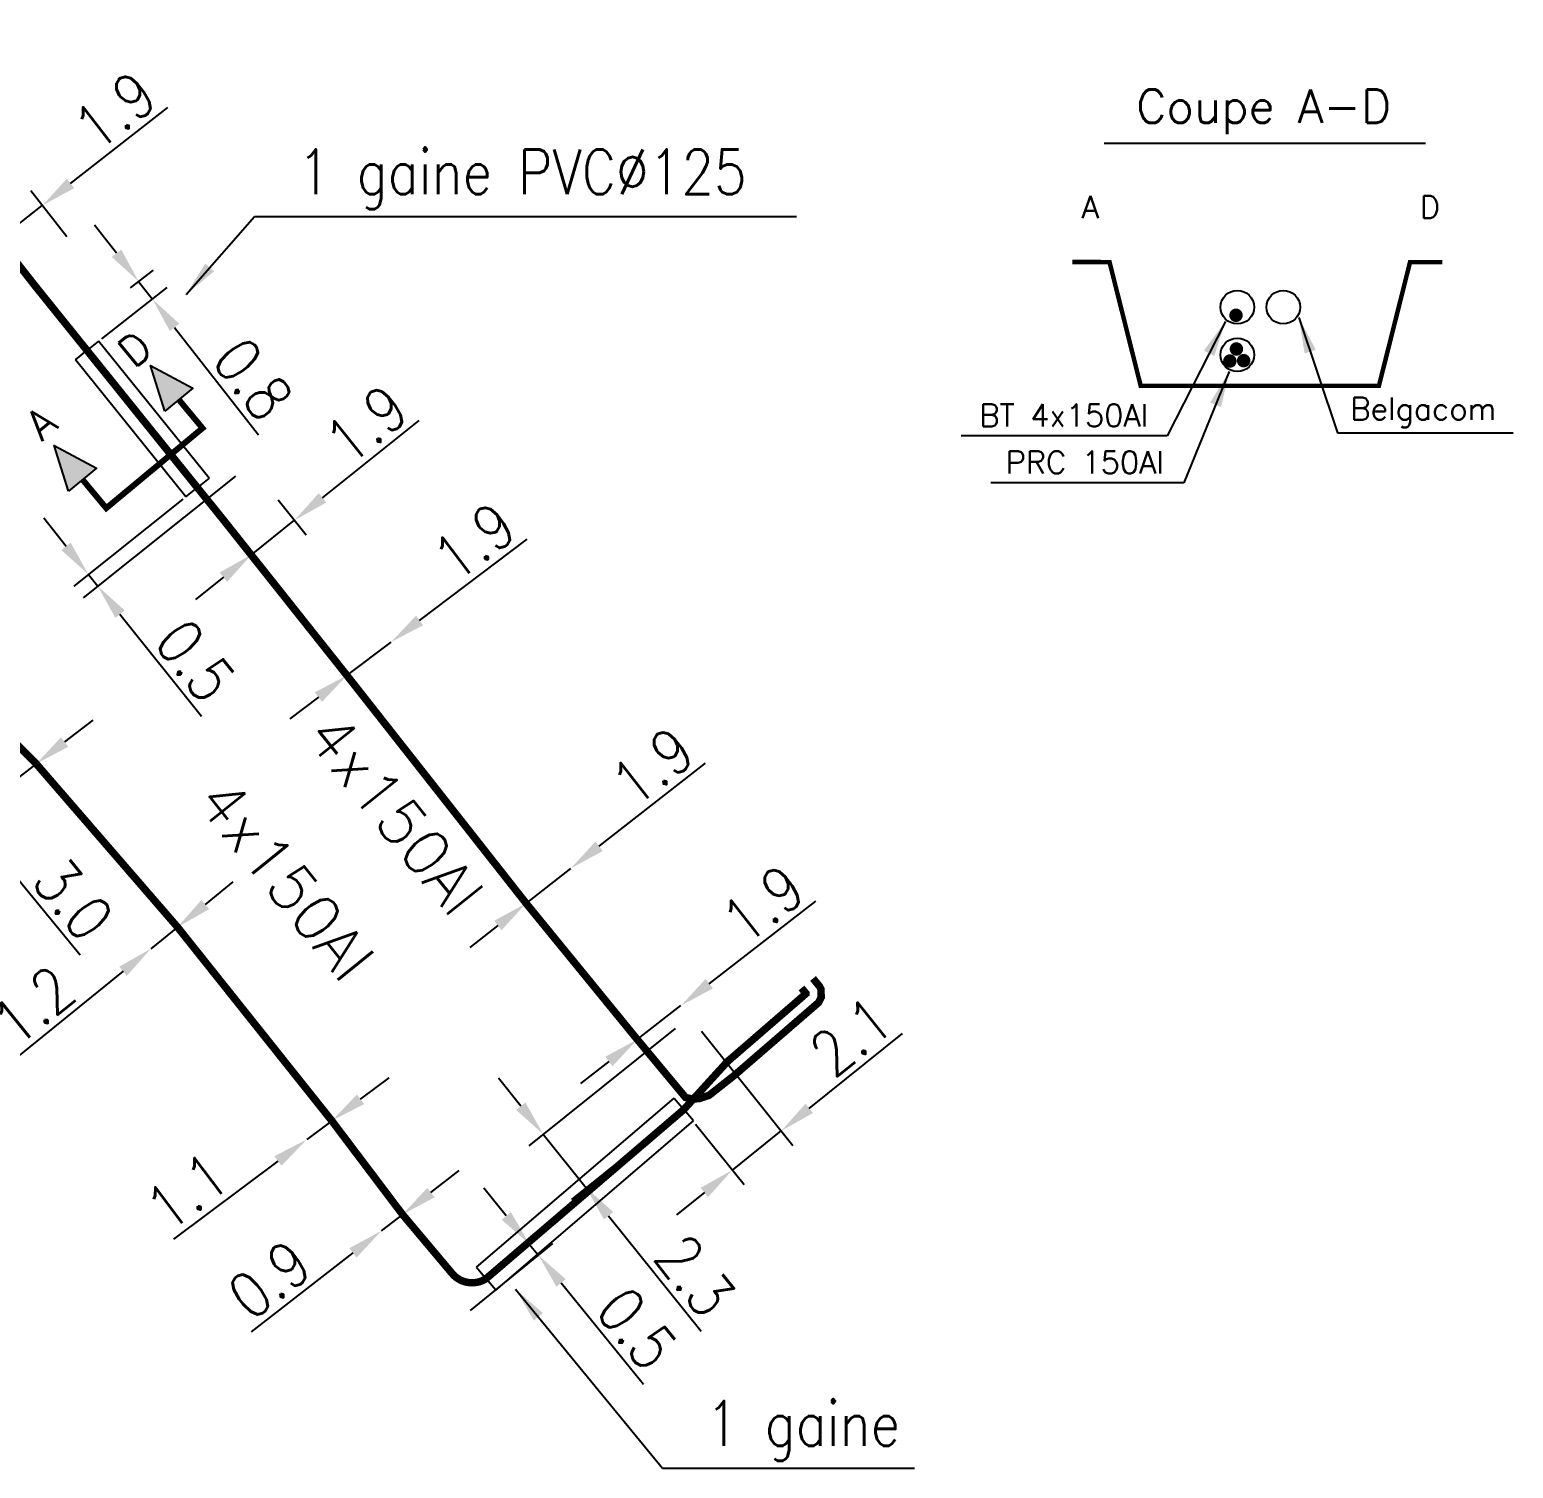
# Model space of a CAD drawing. Header units: millimetres. Extents: x 80993 to 81985, y 144000 to 145002.
# Drawn here: x 81033.02 to 81082.69, y 144701.65 to 144749.82 of the extents above; entities that cross this region are included whole.
import ezdxf
from ezdxf.enums import TextEntityAlignment as Align

# ---------------------------------------------------------------- set-up
doc = ezdxf.new("R2010")
doc.units = ezdxf.units.MM
doc.header["$PDMODE"] = 34
doc.layers.get('Defpoints').update_dxf_attribs({"linetype": 'CONTINUOUS'})
doc.layers.add('B_100', color=3, linetype='CONTINUOUS')
doc.layers.add('B_400', color=7, linetype='CONTINUOUS')
doc.styles.get("Standard").update_dxf_attribs({"font": 'romans.shx', "width": 0.85})
doc.dimstyles.get("Standard").update_dxf_attribs({"dimtxt": 1.5, "dimasz": 1.2, "dimexe": 0.625, "dimexo": 0.625, "dimgap": 0.25, "dimtad": 1, "dimdec": 1, "dimzin": 0, "dimdsep": 46, "dimtxsty": 'Standard', "dimcen": -0.5, "dimadec": 0, "dimazin": 0, "dimtfac": 1, "dimtdec": 1, "dimtmove": 0, "dimatfit": 3, "dimfxl": 0, "dimtolj": 1, "dimtzin": 0, "dimarcsym": 0})

# ---------------------------------------------------------------- blocks, each defined once
blk = doc.blocks.new('*D220')
at = {"layer": 'B_100', "color": 0, "linetype": 'Continuous', "lineweight": -2, "transparency": 16777216}
for p, q in [((81046.455, 144710.881), (81047.405, 144711.615)), ((81045.506, 144710.146), (81044.795, 144709.596)), ((81043.846, 144708.861), (81040.436, 144706.223))]:
    blk.add_line(p, q, dxfattribs=at)
at = {"layer": 'B_100', "color": 0, "linetype": 'Continuous', "transparency": 16777216}
for points in [[(81046.333, 144711.039), (81046.578, 144710.723), (81045.506, 144710.146)], [(81043.723, 144709.019), (81043.968, 144708.703), (81044.795, 144709.596)]]:
    blk.add_solid(points, dxfattribs=at)
at = {"layer": 'Defpoints', "color": 0, "linetype": 'Continuous', "transparency": 16777216}
for p in [(81045.506, 144710.146), (81044.795, 144709.596), (81044.795, 144709.596)]:
    blk.add_point(p, dxfattribs=at)
at = {"layer": 'B_100', "color": 0, "linetype": 'Continuous', "transparency": 16777216, "insert": (81041.054, 144707.966), "char_height": 1.5, "attachment_point": 5, "rotation": 37.7318}
blk.add_mtext('\\A1;0.9', dxfattribs=at)
blk = doc.blocks.new('*D221')
at = {"layer": 'B_100', "color": 0, "linetype": 'Continuous', "lineweight": -2, "transparency": 16777216}
for p, q in [((81044.098, 144714.005), (81045.059, 144714.724)), ((81043.137, 144713.286), (81042.297, 144712.657)), ((81041.336, 144711.938), (81037.84, 144709.324))]:
    blk.add_line(p, q, dxfattribs=at)
at = {"layer": 'B_100', "color": 0, "linetype": 'Continuous', "transparency": 16777216}
for points in [[(81043.978, 144714.165), (81044.218, 144713.845), (81043.137, 144713.286)], [(81041.216, 144712.099), (81041.455, 144711.778), (81042.297, 144712.657)]]:
    blk.add_solid(points, dxfattribs=at)
at = {"layer": 'Defpoints', "color": 0, "linetype": 'Continuous', "transparency": 16777216}
for p in [(81043.137, 144713.286), (81042.297, 144712.657), (81042.297, 144712.657)]:
    blk.add_point(p, dxfattribs=at)
at = {"layer": 'B_100', "color": 0, "linetype": 'Continuous', "transparency": 16777216, "insert": (81038.292, 144710.911), "char_height": 1.5, "attachment_point": 5, "rotation": 36.7977}
blk.add_mtext('\\A1;1.1', dxfattribs=at)
blk = doc.blocks.new('*D222')
at = {"layer": 'B_100', "color": 0, "linetype": 'Continuous', "lineweight": -2, "transparency": 16777216}
for p, q in [((81038.904, 144720.526), (81039.835, 144721.283)), ((81037.972, 144719.77), (81037.079, 144719.045)), ((81036.148, 144718.289), (81032.617, 144715.423))]:
    blk.add_line(p, q, dxfattribs=at)
at = {"layer": 'B_100', "color": 0, "linetype": 'Continuous', "transparency": 16777216}
for points in [[(81038.778, 144720.682), (81039.03, 144720.371), (81037.972, 144719.77)], [(81036.022, 144718.444), (81036.274, 144718.134), (81037.079, 144719.045)]]:
    blk.add_solid(points, dxfattribs=at)
at = {"layer": 'Defpoints', "color": 0, "linetype": 'Continuous', "transparency": 16777216}
for p in [(81037.972, 144719.77), (81037.079, 144719.045), (81037.079, 144719.045)]:
    blk.add_point(p, dxfattribs=at)
at = {"layer": 'B_100', "color": 0, "linetype": 'Continuous', "transparency": 16777216, "insert": (81033.148, 144717.141), "char_height": 1.5, "attachment_point": 5, "rotation": 39.0719}
blk.add_mtext('\\A1;1.2', dxfattribs=at)
blk = doc.blocks.new('*D223')
at = {"layer": 'B_100', "color": 0, "linetype": 'Continuous', "lineweight": -2, "transparency": 16777216}
for p, q in [((81030.103, 144726.582), (81028.579, 144725.331)), ((81029.823, 144724.8), (81030.204, 144724.336)), ((81032.006, 144724.262), (81030.482, 144723.012)), ((81030.965, 144723.408), (81034.713, 144718.84))]:
    blk.add_line(p, q, dxfattribs=at)
at = {"layer": 'B_100', "color": 0, "linetype": 'Continuous', "transparency": 16777216}
for points in [[(81029.978, 144724.927), (81029.668, 144724.673), (81029.062, 144725.728)], [(81030.358, 144724.463), (81030.049, 144724.209), (81030.965, 144723.408)]]:
    blk.add_solid(points, dxfattribs=at)
at = {"layer": 'Defpoints', "color": 0, "linetype": 'Continuous', "transparency": 16777216}
for p in [(81030.586, 144726.978), (81032.489, 144724.659), (81030.965, 144723.408)]:
    blk.add_point(p, dxfattribs=at)
at = {"layer": 'B_100', "color": 0, "linetype": 'Continuous', "transparency": 16777216, "insert": (81034.48, 144720.7), "char_height": 1.5, "attachment_point": 5, "rotation": 309.3676}
blk.add_mtext('\\A1;3.0', dxfattribs=at)
blk = doc.blocks.new('*D224')
at = {"layer": 'B_100', "color": 0, "linetype": 'Continuous', "lineweight": -2, "transparency": 16777216}
for p, q in [((81034.195, 144725.968), (81035.147, 144726.698)), ((81033.243, 144725.237), (81032.489, 144724.659)), ((81031.537, 144723.928), (81027.873, 144721.117))]:
    blk.add_line(p, q, dxfattribs=at)
at = {"layer": 'B_100', "color": 0, "linetype": 'Continuous', "transparency": 16777216}
for points in [[(81034.073, 144726.126), (81034.316, 144725.809), (81033.243, 144725.237)], [(81031.415, 144724.087), (81031.659, 144723.77), (81032.489, 144724.659)]]:
    blk.add_solid(points, dxfattribs=at)
at = {"layer": 'Defpoints', "color": 0, "linetype": 'Continuous', "transparency": 16777216}
for p in [(81033.243, 144725.237), (81032.489, 144724.659), (81032.489, 144724.659)]:
    blk.add_point(p, dxfattribs=at)
at = {"layer": 'B_100', "color": 0, "linetype": 'Continuous', "transparency": 16777216, "insert": (81028.45, 144722.82), "char_height": 1.5, "attachment_point": 5, "rotation": 37.4974}
blk.add_mtext('\\A1;1.0', dxfattribs=at)
blk = doc.blocks.new('*D238')
at = {"layer": 'B_100', "color": 0, "linetype": 'Continuous', "lineweight": -2, "transparency": 16777216}
for p, q in [((81055.773, 144717.875), (81059.343, 144720.643)), ((81053.363, 144716.007), (81054.825, 144717.14)), ((81052.414, 144715.271), (81051.466, 144714.536))]:
    blk.add_line(p, q, dxfattribs=at)
at = {"layer": 'B_100', "color": 0, "linetype": 'Continuous', "transparency": 16777216}
for points in [[(81055.651, 144718.033), (81055.896, 144717.717), (81054.825, 144717.14)], [(81052.292, 144715.43), (81052.537, 144715.113), (81053.363, 144716.007)]]:
    blk.add_solid(points, dxfattribs=at)
at = {"layer": 'Defpoints', "color": 0, "linetype": 'Continuous', "transparency": 16777216}
for p in [(81054.825, 144717.14), (81054.825, 144717.14), (81053.363, 144716.007)]:
    blk.add_point(p, dxfattribs=at)
at = {"layer": 'B_100', "color": 0, "linetype": 'Continuous', "transparency": 16777216, "insert": (81057.573, 144720.536), "char_height": 1.5, "attachment_point": 5, "rotation": 37.7831}
blk.add_mtext('\\A1;1.9', dxfattribs=at)
blk = doc.blocks.new('*D239')
at = {"layer": 'B_100', "color": 0, "linetype": 'Continuous', "lineweight": -2, "transparency": 16777216}
for p, q in [((81052.085, 144722.475), (81055.643, 144725.258)), ((81049.644, 144720.565), (81051.14, 144721.736)), ((81048.699, 144719.825), (81047.754, 144719.086))]:
    blk.add_line(p, q, dxfattribs=at)
at = {"layer": 'B_100', "color": 0, "linetype": 'Continuous', "transparency": 16777216}
for points in [[(81051.962, 144722.633), (81052.209, 144722.318), (81051.14, 144721.736)], [(81048.576, 144719.983), (81048.822, 144719.668), (81049.644, 144720.565)]]:
    blk.add_solid(points, dxfattribs=at)
at = {"layer": 'Defpoints', "color": 0, "linetype": 'Continuous', "transparency": 16777216}
for p in [(81051.14, 144721.736), (81051.14, 144721.736), (81049.644, 144720.565)]:
    blk.add_point(p, dxfattribs=at)
at = {"layer": 'B_100', "color": 0, "linetype": 'Continuous', "transparency": 16777216, "insert": (81053.873, 144725.144), "char_height": 1.5, "attachment_point": 5, "rotation": 38.0411}
blk.add_mtext('\\A1;1.9', dxfattribs=at)
blk = doc.blocks.new('*D240')
at = {"layer": 'B_100', "color": 0, "linetype": 'Continuous', "lineweight": -2, "transparency": 16777216}
for p, q in [((81046.076, 144730.037), (81049.677, 144732.764)), ((81043.645, 144728.195), (81045.12, 144729.312)), ((81042.689, 144727.471), (81041.732, 144726.746))]:
    blk.add_line(p, q, dxfattribs=at)
at = {"layer": 'B_100', "color": 0, "linetype": 'Continuous', "transparency": 16777216}
for points in [[(81045.956, 144730.196), (81046.197, 144729.878), (81045.12, 144729.312)], [(81042.568, 144727.63), (81042.809, 144727.311), (81043.645, 144728.195)]]:
    blk.add_solid(points, dxfattribs=at)
at = {"layer": 'Defpoints', "color": 0, "linetype": 'Continuous', "transparency": 16777216}
for p in [(81045.12, 144729.312), (81045.12, 144729.312), (81043.645, 144728.195)]:
    blk.add_point(p, dxfattribs=at)
at = {"layer": 'B_100', "color": 0, "linetype": 'Continuous', "transparency": 16777216, "insert": (81047.906, 144732.677), "char_height": 1.5, "attachment_point": 5, "rotation": 37.1421}
blk.add_mtext('\\A1;1.9', dxfattribs=at)
blk = doc.blocks.new('*D241')
at = {"layer": 'B_100', "color": 0, "linetype": 'Continuous', "lineweight": -2, "transparency": 16777216}
for p, q in [((81042.826, 144734.142), (81046.061, 144736.732)), ((81041.337, 144734.081), (81042.279, 144732.905)), ((81040.444, 144732.236), (81041.889, 144733.392)), ((81039.893, 144732.925), (81040.835, 144731.748)), ((81039.508, 144731.486), (81038.571, 144730.737))]:
    blk.add_line(p, q, dxfattribs=at)
at = {"layer": 'B_100', "color": 0, "linetype": 'Continuous', "transparency": 16777216}
for points in [[(81042.701, 144734.298), (81042.951, 144733.986), (81041.889, 144733.392)], [(81039.383, 144731.643), (81039.633, 144731.33), (81040.444, 144732.236)]]:
    blk.add_solid(points, dxfattribs=at)
at = {"layer": 'Defpoints', "color": 0, "linetype": 'Continuous', "transparency": 16777216}
for p in [(81040.947, 144734.569), (81039.502, 144733.413), (81041.889, 144733.392)]:
    blk.add_point(p, dxfattribs=at)
at = {"layer": 'B_100', "color": 0, "linetype": 'Continuous', "transparency": 16777216, "insert": (81044.293, 144736.598), "char_height": 1.5, "attachment_point": 5, "rotation": 38.6758}
blk.add_mtext('\\A1;1.9', dxfattribs=at)
blk = doc.blocks.new('*D639')
at = {"layer": 'B_400', "color": 0, "linetype": 'Continuous', "lineweight": -2, "transparency": 16777216}
for p, q in [((81035.933, 144742.331), (81035.193, 144743.276)), ((81036.399, 144741.172), (81037.165, 144741.771)), ((81036.672, 144741.386), (81037.135, 144740.795)), ((81035.435, 144739.465), (81037.627, 144741.181)), ((81037.874, 144739.85), (81040.689, 144736.254))]:
    blk.add_line(p, q, dxfattribs=at)
at = {"layer": 'B_400', "color": 0, "linetype": 'Continuous', "transparency": 16777216}
for points in [[(81036.09, 144742.454), (81035.775, 144742.208), (81036.672, 144741.386)], [(81038.032, 144739.974), (81037.717, 144739.727), (81037.135, 144740.795)]]:
    blk.add_solid(points, dxfattribs=at)
at = {"layer": 'Defpoints', "color": 0, "linetype": 'Continuous', "transparency": 16777216}
for p in [(81036.672, 144741.386), (81035.907, 144740.787), (81034.942, 144739.08)]:
    blk.add_point(p, dxfattribs=at)
at = {"layer": 'B_400', "color": 0, "linetype": 'Continuous', "transparency": 16777216, "insert": (81040.499, 144738.119), "char_height": 1.5, "attachment_point": 5, "rotation": 308.0467}
blk.add_mtext('\\A1;0.8', dxfattribs=at)
blk = doc.blocks.new('*D640')
at = {"layer": 'B_100', "color": 0, "linetype": 'Continuous', "lineweight": -2, "transparency": 16777216}
for p, q in [((81034.392, 144744.67), (81037.643, 144747.215)), ((81034.268, 144742.881), (81033.062, 144744.423)), ((81031.99, 144742.791), (81033.447, 144743.931)), ((81032.811, 144741.741), (81031.605, 144743.283)), ((81031.045, 144742.051), (81030.1, 144741.312))]:
    blk.add_line(p, q, dxfattribs=at)
at = {"layer": 'B_100', "color": 0, "linetype": 'Continuous', "transparency": 16777216}
for points in [[(81034.269, 144744.828), (81034.515, 144744.513), (81033.447, 144743.931)], [(81030.922, 144742.209), (81031.168, 144741.894), (81031.99, 144742.791)]]:
    blk.add_solid(points, dxfattribs=at)
at = {"layer": 'Defpoints', "color": 0, "linetype": 'Continuous', "transparency": 16777216}
for p in [(81033.447, 144743.931), (81034.653, 144742.389), (81033.197, 144741.249)]:
    blk.add_point(p, dxfattribs=at)
at = {"layer": 'B_100', "color": 0, "linetype": 'Continuous', "transparency": 16777216, "insert": (81035.874, 144747.1), "char_height": 1.5, "attachment_point": 5, "rotation": 38.0467}
blk.add_mtext('\\A1;1.9', dxfattribs=at)
blk = doc.blocks.new('*D641')
at = {"layer": 'B_400', "color": 0, "linetype": 'Continuous', "lineweight": -2, "transparency": 16777216}
for p, q in [((81039.915, 144734.864), (81034.811, 144730.799)), ((81038.148, 144734.095), (81034.499, 144731.19)), ((81034.241, 144732.518), (81033.493, 144733.457)), ((81034.988, 144731.579), (81035.3, 144731.188)), ((81036.047, 144730.249), (81038.771, 144726.83))]:
    blk.add_line(p, q, dxfattribs=at)
at = {"layer": 'B_400', "color": 0, "linetype": 'Continuous', "transparency": 16777216}
for points in [[(81034.397, 144732.643), (81034.084, 144732.393), (81034.988, 144731.579)], [(81036.204, 144730.374), (81035.891, 144730.125), (81035.3, 144731.188)]]:
    blk.add_solid(points, dxfattribs=at)
at = {"layer": 'Defpoints', "color": 0, "linetype": 'Continuous', "transparency": 16777216}
for p in [(81040.404, 144735.253), (81038.637, 144734.485), (81035.3, 144731.188)]:
    blk.add_point(p, dxfattribs=at)
at = {"layer": 'B_400', "color": 0, "linetype": 'Continuous', "transparency": 16777216, "insert": (81038.565, 144728.693), "char_height": 1.5, "attachment_point": 5, "rotation": 308.5316}
blk.add_mtext('\\A1;0.5', dxfattribs=at)
blk = doc.blocks.new('*D642')
at = {"layer": 'B_400', "color": 0, "linetype": 'Continuous', "lineweight": -2, "transparency": 16777216}
for p, q in [((81048.98, 144710.1), (81048.222, 144711.029)), ((81048.787, 144708.393), (81050.223, 144709.565)), ((81047.777, 144706.929), (81050.537, 144709.181)), ((81049.739, 144709.17), (81050.052, 144708.786)), ((81050.811, 144707.856), (81053.575, 144704.469))]:
    blk.add_line(p, q, dxfattribs=at)
at = {"layer": 'B_400', "color": 0, "linetype": 'Continuous', "transparency": 16777216}
for points in [[(81049.135, 144710.226), (81048.825, 144709.973), (81049.739, 144709.17)], [(81050.966, 144707.982), (81050.656, 144707.729), (81050.052, 144708.786)]]:
    blk.add_solid(points, dxfattribs=at)
at = {"layer": 'Defpoints', "color": 0, "linetype": 'Continuous', "transparency": 16777216}
for p in [(81050.052, 144708.786), (81048.303, 144707.998), (81047.293, 144706.534)]:
    blk.add_point(p, dxfattribs=at)
at = {"layer": 'B_400', "color": 0, "linetype": 'Continuous', "transparency": 16777216, "insert": (81053.347, 144706.33), "char_height": 1.5, "attachment_point": 5, "rotation": 309.2119}
blk.add_mtext('\\A1;0.5', dxfattribs=at)
blk = doc.blocks.new('*D643')
at = {"layer": 'B_400', "color": 0, "linetype": 'Continuous', "lineweight": -2, "transparency": 16777216}
for p, q in [((81054.634, 144716.379), (81049.728, 144712.445)), ((81049.465, 144713.772), (81048.714, 144714.708)), ((81054.435, 144713.271), (81051.166, 144710.65)), ((81050.215, 144712.836), (81051.654, 144711.041)), ((81052.405, 144710.105), (81055.506, 144706.237))]:
    blk.add_line(p, q, dxfattribs=at)
at = {"layer": 'B_400', "color": 0, "linetype": 'Continuous', "transparency": 16777216}
for points in [[(81049.621, 144713.897), (81049.309, 144713.647), (81050.215, 144712.836)], [(81052.561, 144710.23), (81052.249, 144709.98), (81051.654, 144711.041)]]:
    blk.add_solid(points, dxfattribs=at)
at = {"layer": 'Defpoints', "color": 0, "linetype": 'Continuous', "transparency": 16777216}
for p in [(81055.122, 144716.77), (81054.922, 144713.662), (81050.215, 144712.836)]:
    blk.add_point(p, dxfattribs=at)
at = {"layer": 'B_400', "color": 0, "linetype": 'Continuous', "transparency": 16777216, "insert": (81055.295, 144708.099), "char_height": 1.5, "attachment_point": 5, "rotation": 308.7224}
blk.add_mtext('\\A1;2.3', dxfattribs=at)
blk = doc.blocks.new('*D644')
at = {"layer": 'B_400', "color": 0, "linetype": 'Continuous', "lineweight": -2, "transparency": 16777216}
for p, q in [((81055.513, 144716.282), (81058.576, 144712.462)), ((81059.121, 144713.7), (81062.247, 144716.207)), ((81055.313, 144713.174), (81056.937, 144711.148)), ((81056.547, 144711.636), (81058.185, 144712.949)), ((81055.61, 144710.885), (81054.674, 144710.134))]:
    blk.add_line(p, q, dxfattribs=at)
at = {"layer": 'B_400', "color": 0, "linetype": 'Continuous', "transparency": 16777216}
for points in [[(81058.996, 144713.856), (81059.246, 144713.544), (81058.185, 144712.949)], [(81055.485, 144711.041), (81055.735, 144710.729), (81056.547, 144711.636)]]:
    blk.add_solid(points, dxfattribs=at)
at = {"layer": 'Defpoints', "color": 0, "linetype": 'Continuous', "transparency": 16777216}
for p in [(81055.122, 144716.77), (81054.922, 144713.662), (81058.185, 144712.949)]:
    blk.add_point(p, dxfattribs=at)
at = {"layer": 'B_400', "color": 0, "linetype": 'Continuous', "transparency": 16777216, "insert": (81060.527, 144716.109), "char_height": 1.5, "attachment_point": 5, "rotation": 38.7224}
blk.add_mtext('\\A1;2.1', dxfattribs=at)

msp = doc.modelspace()

# ---------------------------------------------------------------- linework, layer by layer
at = {"layer": 'B_100', "linetype": 'Continuous'}
msp.add_line((81068.994, 144746.023), (81079.755, 144746.023), dxfattribs=at)
at = {"layer": 'B_100', "const_width": 0.25}
msp.add_lwpolyline([(81059.247, 144718.05), (81059.464, 144717.787), (81059.515, 144717.69), (81059.515, 144717.57), (81059.524, 144717.427), (81059.432, 144717.243), (81056.705, 144714.884), (81056.626, 144714.815), (81055.767, 144714.137), (81055.435, 144714.027), (81055.227, 144714.013), (81054.982, 144714.062), (81053.363, 144716.007), (81049.644, 144720.565), (81043.645, 144728.195), (81039.502, 144733.413), (81038.637, 144734.485), (81034.942, 144739.08), (81033.197, 144741.249), (81028.407, 144747.369), (81026.611, 144750.152)], dxfattribs=at)
at = {"layer": 'B_100', "linetype": 'Continuous', "flags": 128}
msp.add_lwpolyline([(81080.31, 144742.036, 0.15, 0.15, 0), (81079.234, 144742.036, 0.15, 0.15, 0), (81078.191, 144737.893, 0.15, 0.15, 0), (81070.217, 144737.892, 0.15, 0.15, 0), (81069.173, 144742.036, 0.15, 0.15, 0), (81067.93, 144742.038, 0, 0, 0)], format="xyseb", dxfattribs=at)
at = {"layer": 'B_100', "linetype": 'Continuous', "const_width": 0.225, "flags": 128}
for points in [[(81073.295, 144740.255, 1), (81073.52, 144740.255, 1)], [(81073.309, 144739.126, 1), (81073.534, 144739.126, 1)], [(81073.089, 144738.722, 1), (81073.314, 144738.722, 1)], [(81073.551, 144738.734, 1), (81073.776, 144738.734, 1)]]:
    msp.add_lwpolyline(points, format="xyb", close=True, dxfattribs=at)
at = {"layer": 'B_100', "flags": 128}
for points in [[(81037.549, 144737.04), (81037.069, 144738.57), (81038.484, 144737.817), (81037.549, 144737.04)], [(81034.327, 144734.362), (81033.847, 144735.892), (81035.263, 144735.14), (81034.327, 144734.362)]]:
    msp.add_lwpolyline(points, dxfattribs=at)
msp.add_lwpolyline([(81038.017, 144737.429, 0.2, 0.2, 0), (81038.809, 144736.475, 0.2, 0.2, 0), (81035.587, 144733.797, 0.2, 0.2, 0), (81034.795, 144734.751, 0, 0, 0)], format="xyseb", dxfattribs=at)
at = {"layer": 'B_100', "const_width": 0.25}
msp.add_lwpolyline([(81058.861, 144717.731), (81059.015, 144717.545), (81059.015, 144717.544), (81056.378, 144715.262), (81054.922, 144713.662), (81048.303, 144707.998, -0.376622), (81047.165, 144708.172), (81045.506, 144710.146), (81043.137, 144713.286), (81037.972, 144719.77), (81033.243, 144725.237), (81031.092, 144727.387), (81027.108, 144732.39, 0.174193), (81026.567, 144732.784, 0.100761), (81025.338, 144732.885), (81022.227, 144732.516), (81021.399, 144732.292, 0.244267), (81020.495, 144731.673), (81018.381, 144727.793), (81015.132, 144721.928), (81014.496, 144720.775, 0.058966), (81014.393, 144720.079, 0.202203), (81014.992, 144719.391)], format="xyb", dxfattribs=at)
at = {"layer": 'B_100', "linetype": 'Continuous'}
for centre in [(81073.45, 144740.526), (81074.989, 144740.526), (81073.45, 144738.93)]:
    msp.add_circle(centre, 0.562, dxfattribs=at)
at = {"layer": 'B_100'}
for points in [[(81037.549, 144737.04), (81037.069, 144738.57), (81038.484, 144737.817)], [(81034.327, 144734.362), (81033.847, 144735.892), (81035.263, 144735.14)]]:
    msp.add_solid(points, dxfattribs=at)
at = {"layer": 'B_400', "color": 7}
for p, q in [((81035.332, 144739.393), (81034.942, 144739.08)), ((81039.027, 144734.798), (81035.332, 144739.393)), ((81034.553, 144738.766), (81034.942, 144739.08)), ((81038.247, 144734.171), (81034.553, 144738.766)), ((81039.027, 144734.798), (81038.637, 144734.485)), ((81038.247, 144734.171), (81038.637, 144734.485)), ((81047.978, 144708.378), (81054.597, 144714.042)), ((81054.597, 144714.042), (81054.922, 144713.662)), ((81055.247, 144713.282), (81054.922, 144713.662)), ((81048.628, 144707.618), (81055.247, 144713.282)), ((81047.978, 144708.378), (81048.303, 144707.998)), ((81048.628, 144707.618), (81048.303, 144707.998))]:
    msp.add_line(p, q, dxfattribs=at)

# ---------------------------------------------------------------- texts
at = {"layer": 'B_100', "linetype": 'Continuous'}
for s, height, p in [('Coupe A-D', 1.125, (81074.337, 144747.07)), ('A', 0.75, (81068.531, 144743.877)), ('D', 0.75, (81079.899, 144743.877)), ('BT 4x150Al', 0.75, (81067.646, 144736.904)), ('Belgacom', 0.75, (81079.682, 144737)), ('PRC 150Al', 0.75, (81068.35, 144735.333))]:
    msp.add_text(s, height=height, dxfattribs=at).set_placement(p, align=Align.MIDDLE)
at = {"layer": 'B_100'}
for s, p in [('D', (81036.541, 144739.125)), ('A', (81033.408, 144736.649))]:
    msp.add_text(s, height=1, rotation=39.7226, dxfattribs=at).set_placement(p, align=Align.MIDDLE)
at = {"layer": 'B_100', "linetype": 'Continuous'}
for p in [(81045.264, 144723.547), (81041.607, 144721.357)]:
    msp.add_text('4x150Al', height=1.5, rotation=308.8512, dxfattribs=at).set_placement(p, align=Align.MIDDLE)
at = {"layer": 'B_400', "linetype": 'Continuous', "char_height": 1.5, "attachment_point": 7}
for s, insert in [('1 gaine PVC%%C125', (81041.998, 144743.807)), ('1 gaine', (81055.661, 144701.898))]:
    msp.add_mtext(s, dxfattribs=dict(at, insert=insert))

# ---------------------------------------------------------------- dimensions: what is measured, and where the dimension line sits
at = {"layer": 'B_100', "linetype": 'Continuous'}
dim = msp.add_linear_dim(base=(81033.4467808, 144743.9308291), p1=(81033.1965674, 144741.2487807), p2=(81034.6534592, 144742.3889414), angle=218.0466656, dimstyle='Standard', override={"dimfxl": 1.25}, dxfattribs=at)
dim.commit()
dim.dimension.update_dxf_attribs({"geometry": '*D640', "text_midpoint": (81036.4899408, 144746.3124003), "dimtype": 160})
for base, p1, p2, angle, picture, middle in [((81041.88878, 144733.39247), (81039.50243, 144733.41329), (81040.94671, 144734.56938), 38.67578, '*D241', (81044.91777, 144735.81704)), ((81045.1198, 144729.3124), (81043.6451, 144728.1954), (81045.1198, 144729.3124), 37.1421, '*D240', (81048.5096, 144731.88)), ((81030.965, 144723.408), (81030.586, 144726.978), (81032.489, 144724.659), 309.3676, '*D223', (81033.707, 144720.066)), ((81032.489, 144724.659), (81033.243, 144725.237), (81032.489, 144724.659), 217.4974, '*D224', (81029.058, 144722.027)), ((81051.14, 144721.736), (81049.644, 144720.565), (81051.14, 144721.736), 38.0411, '*D239', (81054.489, 144724.356)), ((81054.82483, 144717.14015), (81053.36271, 144716.0067), (81054.82483, 144717.14015), 37.78306, '*D238', (81058.18564, 144719.74547)), ((81037.07923, 144719.04515), (81037.97203, 144719.76999), (81037.07923, 144719.04515), 219.07191, '*D222', (81033.77787, 144716.36489)), ((81042.2965, 144712.6572), (81043.1373, 144713.2862), (81042.2965, 144712.6572), 216.7977, '*D221', (81038.8914, 144710.1101))]:
    dim = msp.add_linear_dim(base=base, p1=p1, p2=p2, angle=angle, dimstyle='Standard', dxfattribs=at)
    dim.commit()
    dim.dimension.update_dxf_attribs({"geometry": picture, "text_midpoint": middle, "dimtype": 161})
dim = msp.add_aligned_dim(p1=(81045.506, 144710.146), p2=(81044.795, 144709.596), distance=0, dimstyle='Standard', dxfattribs=at)
dim.commit()
dim.dimension.update_dxf_attribs({"geometry": '*D220', "text_midpoint": (81041.054, 144707.966)})
at = {"layer": 'B_400', "linetype": 'Continuous'}
for base, p1, p2, angle, picture, middle in [((81036.672443, 144741.385999), (81034.942343, 144739.079656), (81035.907101, 144740.787044), 308.046666, '*D639', (81039.711418, 144737.502812)), ((81035.3, 144731.188), (81038.637, 144734.485), (81040.404, 144735.253), 128.5316, '*D641', (81037.783, 144728.07)), ((81058.185, 144712.949), (81054.922, 144713.662), (81055.122, 144716.77), 218.7224, '*D644', (81061.152, 144715.329)), ((81050.215, 144712.836), (81054.922, 144713.662), (81055.122, 144716.77), 308.7224, '*D643', (81054.514, 144707.474)), ((81050.052, 144708.786), (81048.303, 144707.998), (81047.293, 144706.534), 129.2119, '*D642', (81052.572, 144705.697))]:
    dim = msp.add_linear_dim(base=base, p1=p1, p2=p2, angle=angle, dimstyle='Standard', override={"dimfxl": 1.25}, dxfattribs=at)
    dim.commit()
    dim.dimension.update_dxf_attribs({"geometry": picture, "text_midpoint": middle, "dimtype": 160})

# ---------------------------------------------------------------- leaders
at = {"layer": 'B_100', "linetype": 'Continuous'}
for points in [[(81073.051, 144740.05), (81071.098, 144736.22), (81064.202, 144736.22)], [(81075.509, 144740.179), (81076.803, 144736.317), (81082.691, 144736.317)], [(81073.18, 144738.369), (81071.655, 144734.649), (81065.2, 144734.649)]]:
    msp.add_leader(points, dimstyle='Standard', dxfattribs=at)
at = {"layer": 'B_400', "linetype": 'Continuous', "annotation_type": 0, "has_hookline": 1, "hookline_direction": 0}
for points, text_width in [([(81038.259, 144740.955), (81040.548, 144743.557), (81041.748, 144743.557)], 16.696), ([(81049.291, 144707.648), (81054.211, 144701.648), (81055.411, 144701.648)], 6.982)]:
    msp.add_leader(points, dimstyle='Standard', override={"dimfxl": 1.25}, dxfattribs=dict(at, text_width=text_width))

doc.saveas('drawing.dxf')
